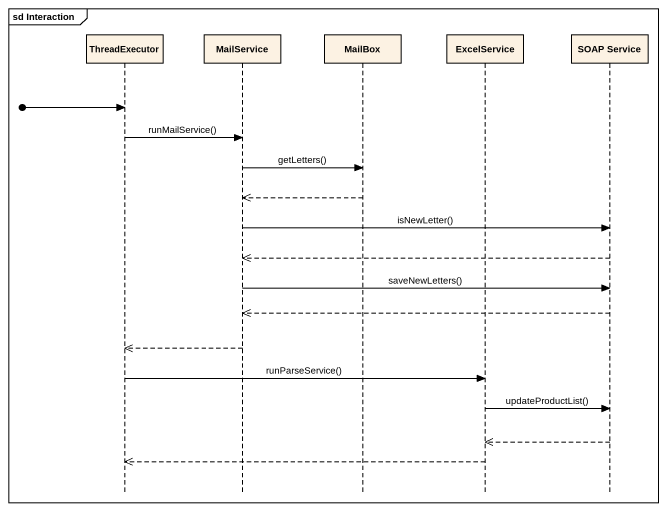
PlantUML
@startuml
mainframe sd Interaction
hide footbox
participant ThreadExecutor
participant MailService
participant MailBox
participant ExcelService
participant "SOAP Service" as SOAP_Service

[o-> ThreadExecutor
ThreadExecutor -> MailService : runMailService()
MailService -> MailBox : getLetters()
MailBox -->> MailService
MailService -> SOAP_Service : isNewLetter()
SOAP_Service -->> MailService
MailService -> SOAP_Service : saveNewLetters()
SOAP_Service -->> MailService
MailService -->> ThreadExecutor
ThreadExecutor -> ExcelService : runParseService()
ExcelService -> SOAP_Service : updateProductList()
SOAP_Service -->> ExcelService
ExcelService -->> ThreadExecutor
@enduml
